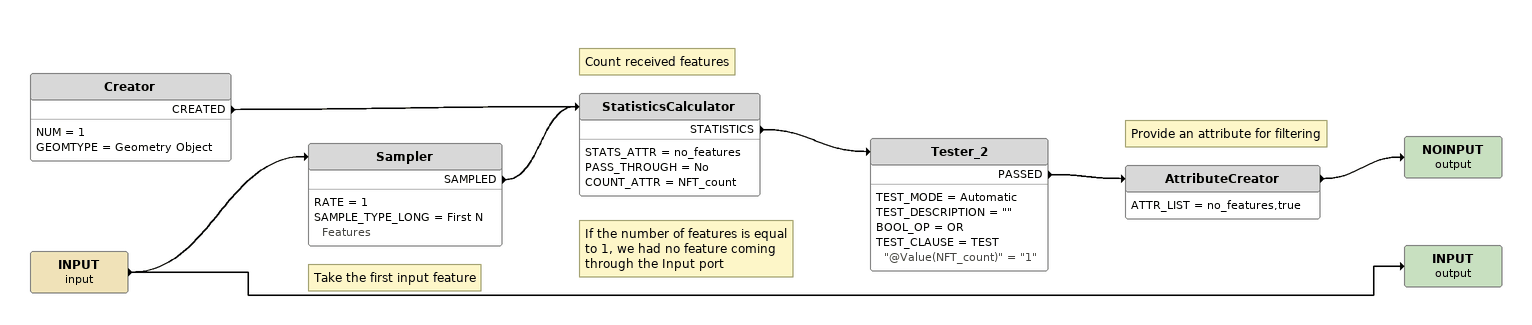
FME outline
INPUT (input)
    -> INPUT (output)
    -> Sampler
Note: Take the first input feature
Sampler
    RATE = 1
    SAMPLE_TYPE_LONG = First N Features
    SAMPLED -> StatisticsCalculator
INPUT (output)
Creator
    NUM = 1
    GEOMTYPE = Geometry Object
    CREATED -> StatisticsCalculator
Note: Count received features
StatisticsCalculator
    STATS_ATTR = no_features
    PASS_THROUGH = No
    COUNT_ATTR = NFT_count
    STATISTICS -> Tester_2
Note: If the number of features is equal / to 1, we had no feature coming / through the Input port
Tester_2
    TEST_MODE = Automatic
    TEST_DESCRIPTION = ""
    BOOL_OP = OR
    TEST_CLAUSE = TEST "@Value(NFT_count)" = "1"
    PASSED -> AttributeCreator
Note: Provide an attribute for filtering
AttributeCreator
    ATTR_LIST = no_features,true
    -> NOINPUT (output)
NOINPUT (output)
